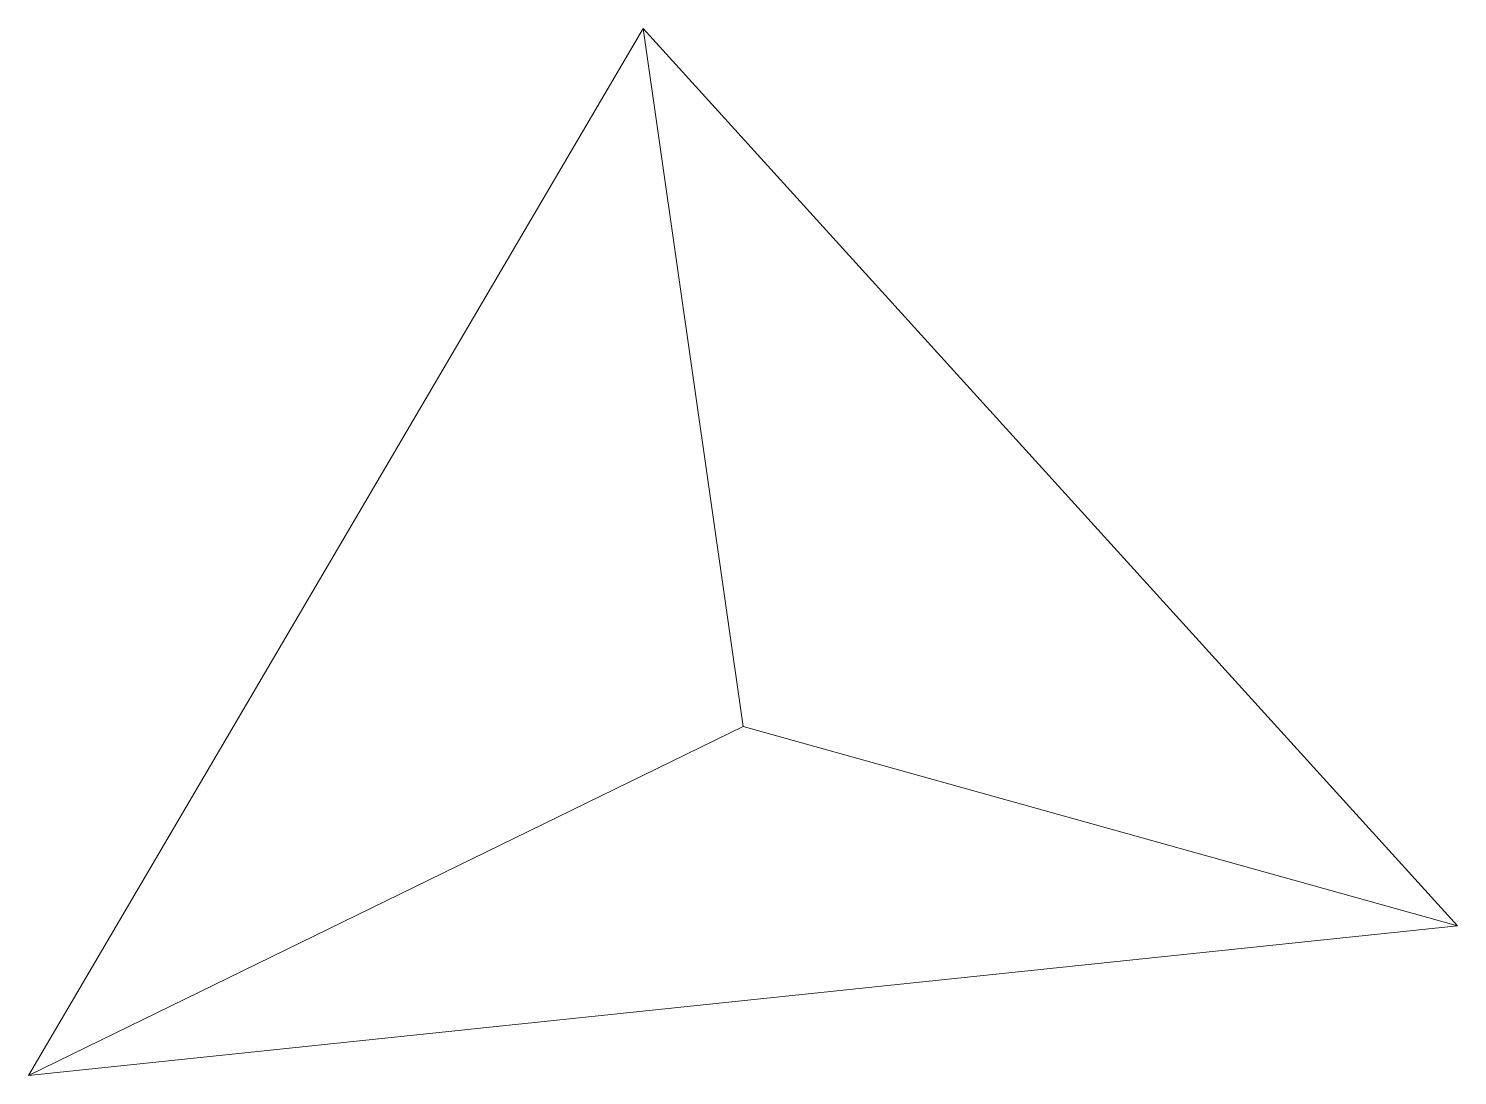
# Model space of a CAD drawing. Header units: millimetres. Extents: x 0.5 to 22, y 1.2 to 17.
import ezdxf

# ---------------------------------------------------------------- set-up
doc = ezdxf.new("R2010")
doc.units = ezdxf.units.MM
doc.header["$LTSCALE"] = 50
doc.layers.add('Design Layer-1', color=7, linetype='Continuous')

msp = doc.modelspace()

# ---------------------------------------------------------------- meshes
at = {"layer": 'Design Layer-1', "color": 7, "linetype": 'Continuous', "lineweight": 5, "transparency": 33554687}
mesh = msp.add_polyface(dxfattribs=at)
corners = [(0.5, 1.25), (22, 3.5), (9.75, 17), (11.25, 6.5, 14.75)]
mesh.append_faces([[corners[k] for k in face] for face in [(2, 0, 3, 3), (1, 2, 3, 3), (0, 1, 3, 3), (0, 1, 2, 2)]], dxfattribs={"vtx3": -1, "color": 7})

doc.saveas('drawing.dxf')
